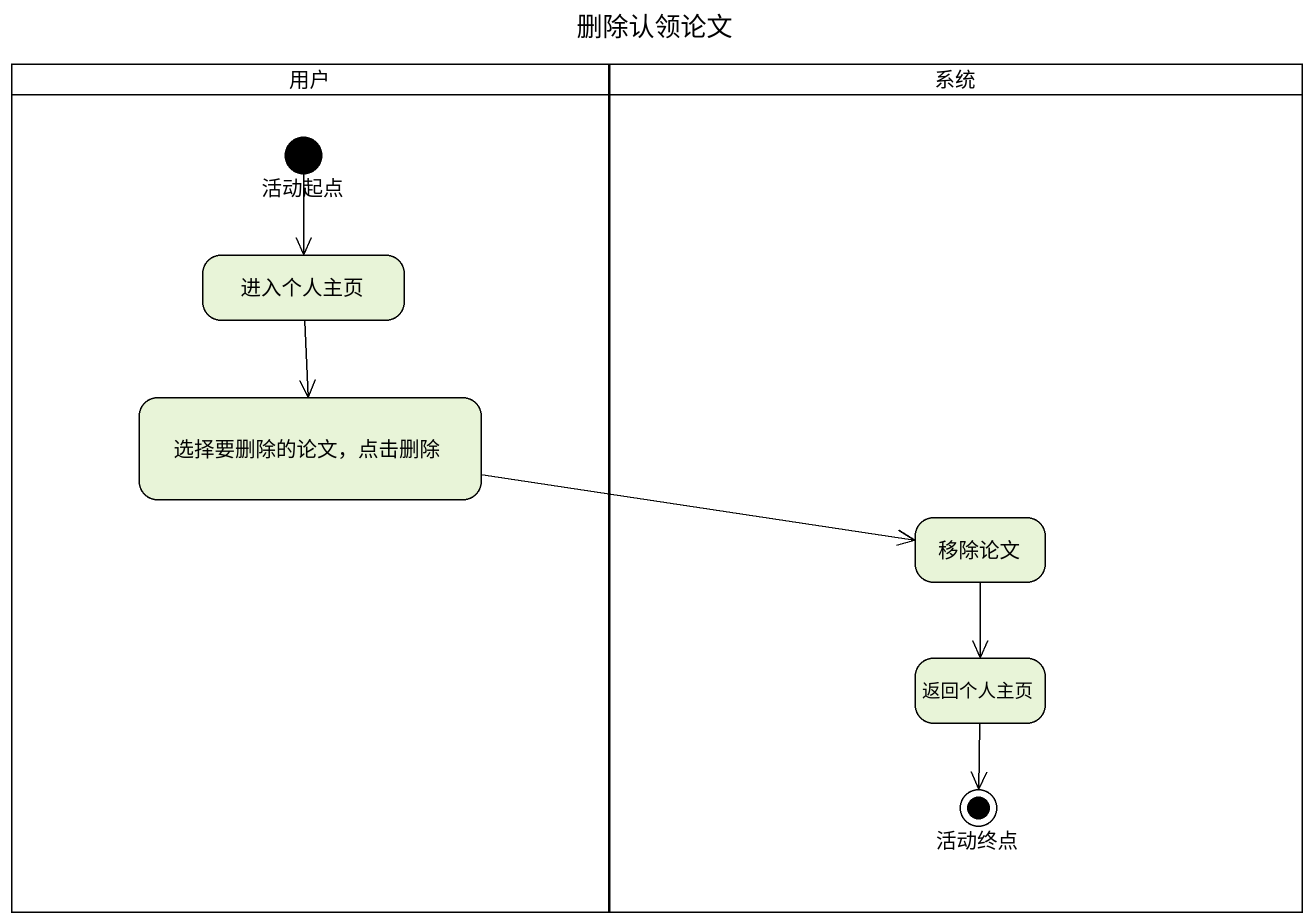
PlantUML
@startuml
title 删除认领论文
hide empty description
state 用户 <<partition>> {
  state 活动起点 <<start>>
  state 进入个人主页
  state "选择要删除的论文，点击删除" as 选择要删除的论文_点击删除
}
state 系统 <<partition>> {
  state 移除论文
  state 返回个人主页
  state 活动终点 <<end>>
}
活动起点 --> 进入个人主页
进入个人主页 --> 选择要删除的论文_点击删除
选择要删除的论文_点击删除 -right-> 移除论文
移除论文 --> 返回个人主页
返回个人主页 --> 活动终点
@enduml
